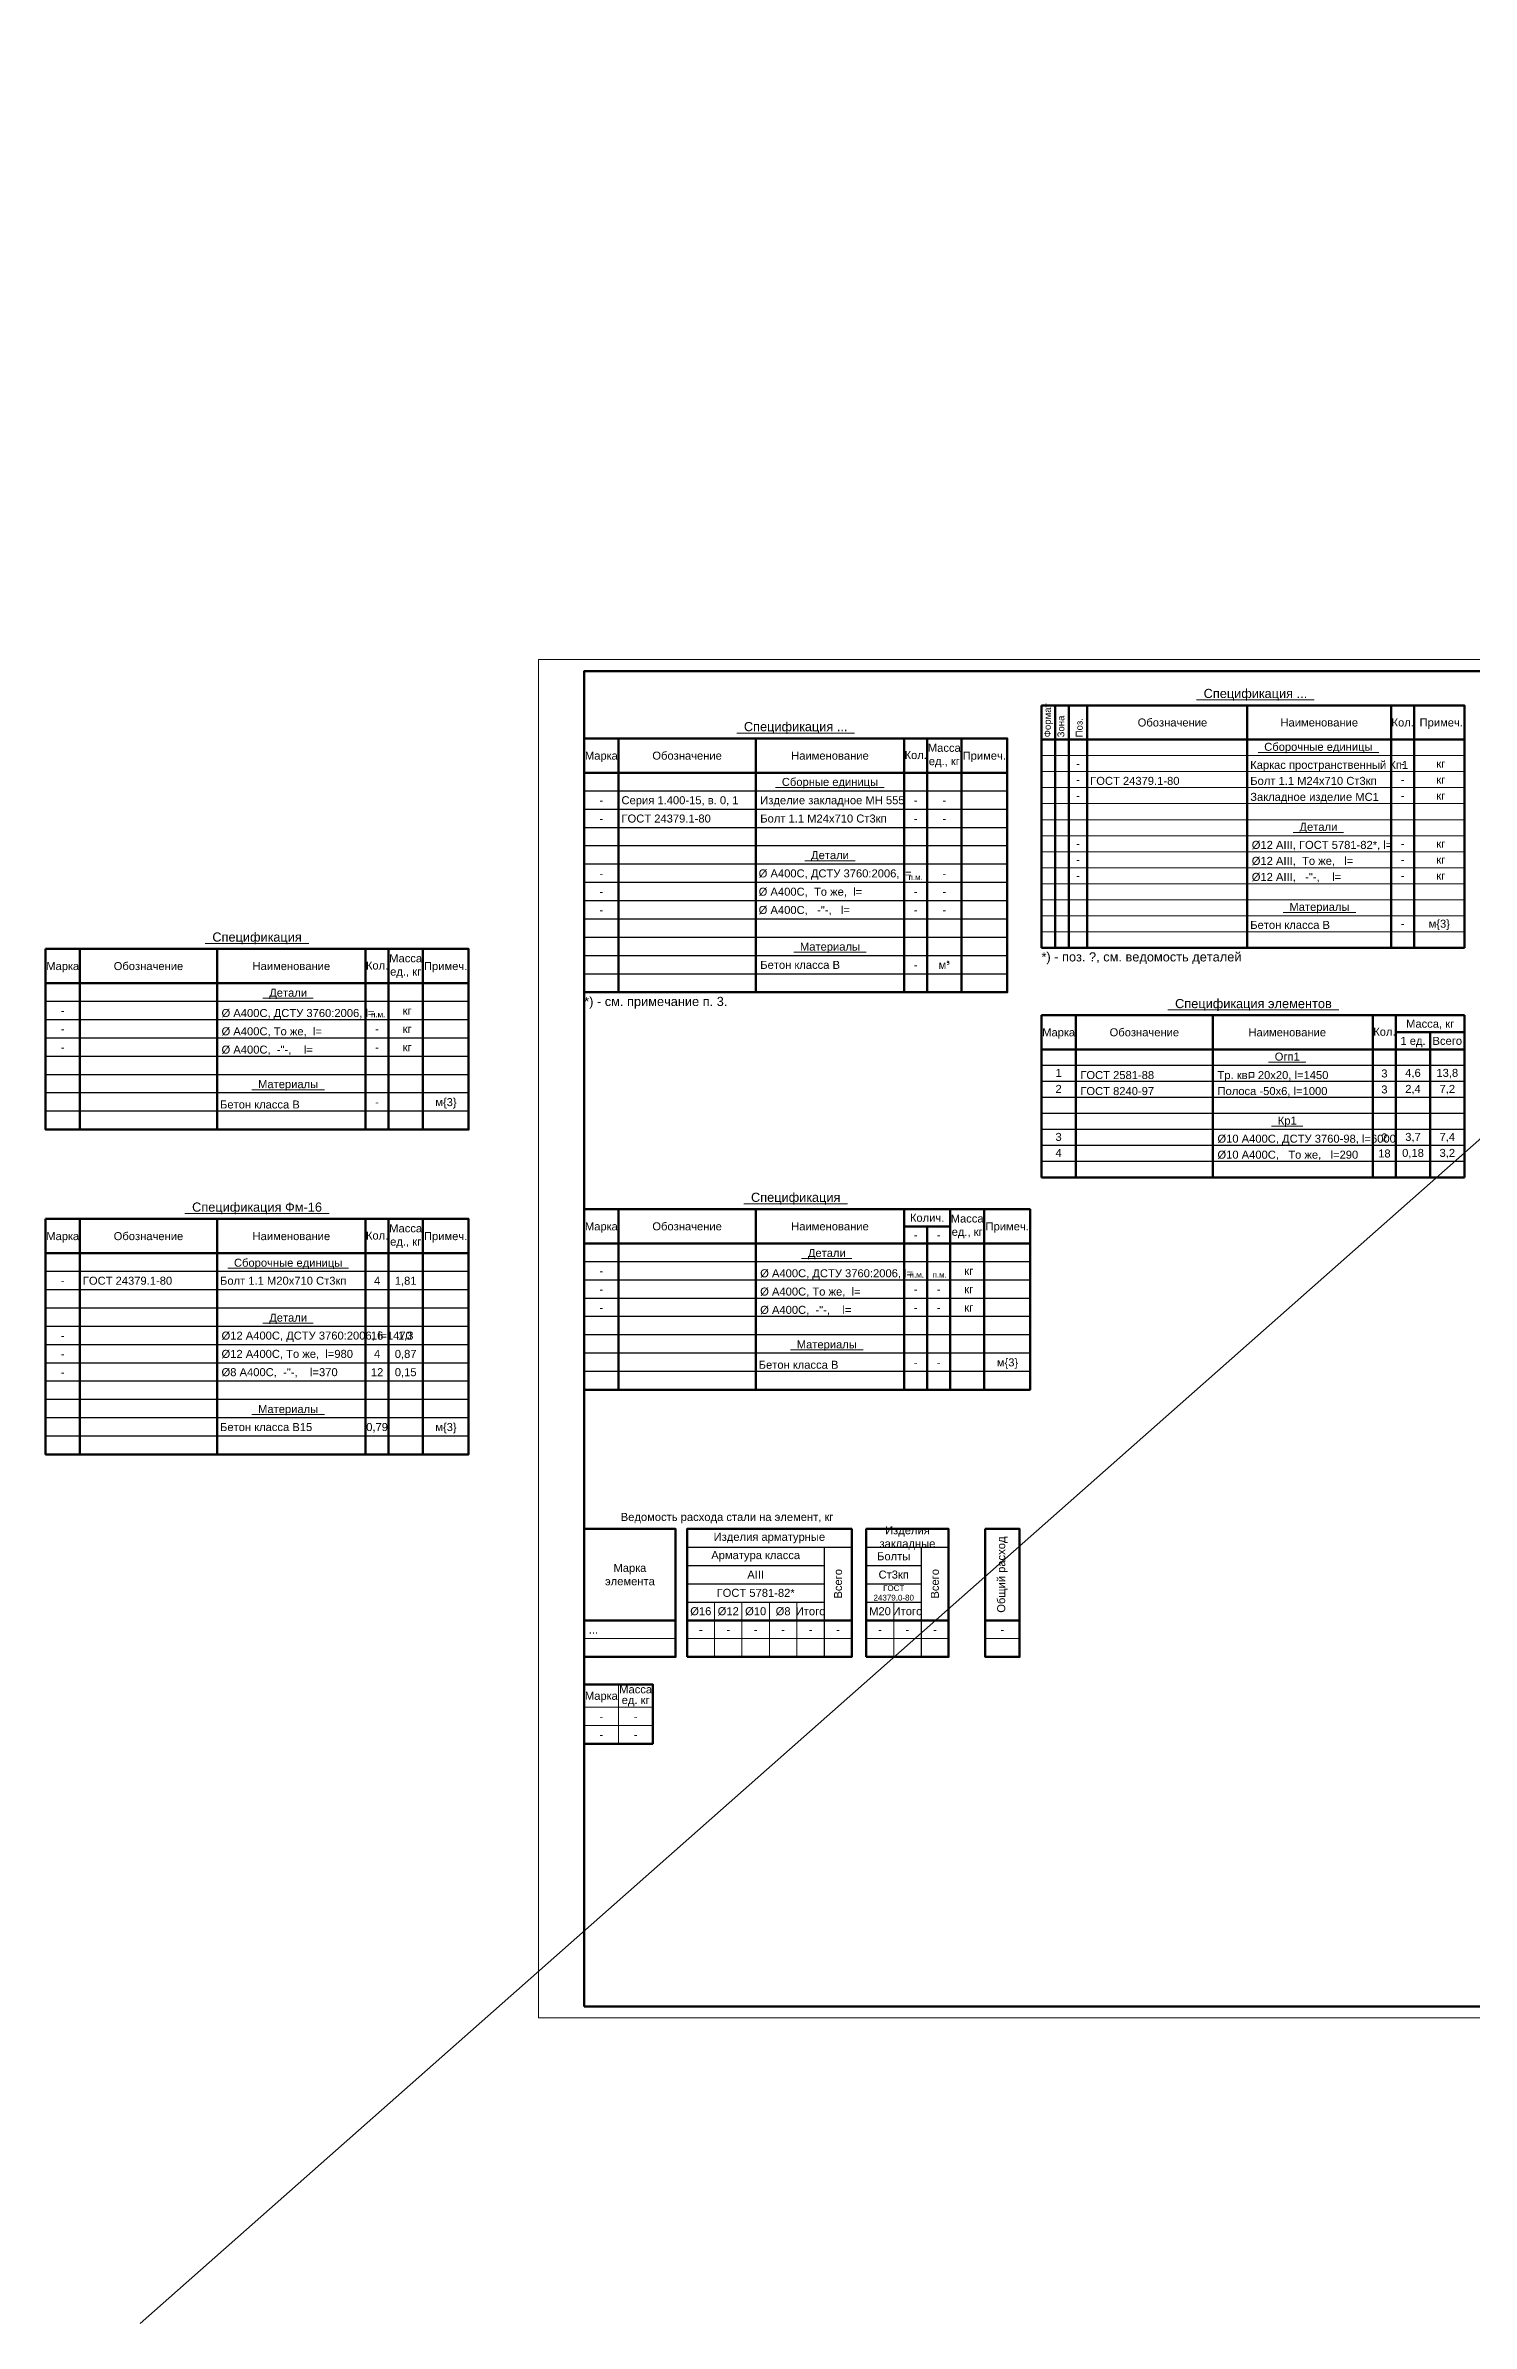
# Paper-space layout 'А1 г' of a CAD drawing. Header units: millimetres. Extents: x -1826 to 3142, y -699 to 3864.
# Drawn here: x -1826 to -1203, y -133 to 864 of the extents above; entities that cross this region are included whole.
import ezdxf
from ezdxf.enums import TextEntityAlignment as Align

# ---------------------------------------------------------------- set-up
doc = ezdxf.new("R2010")
doc.units = ezdxf.units.MM
doc.header["$MEASUREMENT"] = 0
doc.layers.add('01_Спецификация', color=7, linetype='Continuous', lineweight=13)
doc.layers.add('01_Формат', color=7, linetype='Continuous', lineweight=13)
doc.styles.add('Arial', font='arial.ttf')

psp = doc.layouts.new('А1 г')

# ---------------------------------------------------------------- linework, layer by layer
at = {"layer": '01_Спецификация'}
for p, q in [((-1784.92, -132.64), (-657.84, 863.56)), ((-1205.71, 439.52), (-1205.71, 424.52)), ((-1545.71, 166.84), (-1473.71, 166.84)), ((-1467.33, 166.84), (-1431.33, 166.84)), ((-1415.3, 166.84), (-1400.3, 166.84)), ((-1545.71, 158.84), (-1473.71, 158.84)), ((-1467.33, 158.84), (-1431.33, 158.84)), ((-1415.3, 158.84), (-1400.3, 158.84))]:
    psp.add_line(p, q, dxfattribs=at)
at = {"layer": '01_Спецификация', "lineweight": 50}
for p, q in [((-1390.71, 575.01), (-1390.71, 469.01)), ((-1384.71, 575.01), (-1384.71, 469.01)), ((-1378.71, 575.01), (-1378.71, 469.01)), ((-1370.71, 575.01), (-1370.71, 469.01)), ((-1300.71, 575.01), (-1300.71, 469.01)), ((-1237.71, 575.01), (-1237.71, 469.01)), ((-1227.71, 575.01), (-1227.71, 469.01)), ((-1205.71, 575.01), (-1205.71, 469.01)), ((-1227.71, 567.51), (-1227.71, 469.01)), ((-1390.71, 469.01), (-1205.71, 469.01)), ((-1205.71, 439.52), (-1390.71, 439.52)), ((-1390.71, 439.52), (-1390.71, 368.52)), ((-1375.71, 439.52), (-1375.71, 368.52)), ((-1315.71, 439.52), (-1315.71, 368.52)), ((-1245.71, 439.52), (-1245.71, 368.52)), ((-1235.71, 439.52), (-1235.71, 368.52)), ((-1205.71, 439.52), (-1205.71, 368.52)), ((-1205.71, 432.02), (-1235.71, 432.02)), ((-1220.71, 432.02), (-1220.71, 368.52)), ((-1205.71, 424.52), (-1390.71, 424.52)), ((-1205.71, 368.52), (-1390.71, 368.52)), ((-1811.3, 350.38), (-1811.3, 247.38)), ((-1751.3, 350.38), (-1751.3, 247.38)), ((-1686.3, 350.38), (-1686.3, 247.38)), ((-1676.3, 350.38), (-1676.3, 247.38)), ((-1661.3, 350.38), (-1661.3, 247.38)), ((-1676.3, 342.88), (-1676.3, 247.38)), ((-1590.71, 174.84), (-1550.71, 174.84)), ((-1545.71, 174.84), (-1473.71, 174.84)), ((-1467.33, 174.84), (-1431.33, 174.84)), ((-1415.3, 174.84), (-1400.3, 174.84))]:
    psp.add_line(p, q, dxfattribs=at)
at = {"layer": '01_Спецификация', "color": 2, "lineweight": 50}
for p, q in [((-1575.71, 560.51), (-1575.71, 449.51)), ((-1515.71, 560.51), (-1515.71, 449.51)), ((-1450.71, 560.51), (-1450.71, 449.51)), ((-1440.71, 560.51), (-1440.71, 449.51)), ((-1425.71, 560.51), (-1425.71, 449.51))]:
    psp.add_line(p, q, dxfattribs=at)
at = {"layer": '01_Спецификация', "linetype": 'Continuous'}
for p, q in [((-1390.71, 553.01), (-1205.71, 553.01)), ((-1390.71, 546.01), (-1205.71, 546.01)), ((-1390.71, 539.01), (-1205.71, 539.01)), ((-1390.71, 532.01), (-1205.71, 532.01)), ((-1390.71, 525.01), (-1205.71, 525.01)), ((-1390.71, 518.01), (-1205.71, 518.01)), ((-1390.71, 511.01), (-1205.71, 511.01)), ((-1390.71, 504.01), (-1205.71, 504.01)), ((-1390.71, 497.01), (-1205.71, 497.01)), ((-1390.71, 490.01), (-1205.71, 490.01)), ((-1390.71, 483.01), (-1205.71, 483.01)), ((-1390.71, 476.01), (-1205.71, 476.01))]:
    psp.add_line(p, q, dxfattribs=at)
at = {"layer": '01_Спецификация', "color": 2, "lineweight": 25}
for p, q in [((-1405.71, 537.51), (-1590.71, 537.51)), ((-1405.71, 529.51), (-1590.71, 529.51)), ((-1405.71, 521.51), (-1590.71, 521.51)), ((-1405.71, 513.51), (-1590.71, 513.51)), ((-1405.71, 505.51), (-1590.71, 505.51)), ((-1405.71, 497.51), (-1590.71, 497.51)), ((-1405.71, 489.51), (-1590.71, 489.51)), ((-1405.71, 481.51), (-1590.71, 481.51)), ((-1405.71, 473.51), (-1590.71, 473.51)), ((-1405.71, 465.51), (-1590.71, 465.51)), ((-1405.71, 457.51), (-1590.71, 457.51)), ((-1405.71, 449.51), (-1590.71, 449.51)), ((-1405.71, 449.51), (-1590.71, 449.51)), ((-1405.71, 449.51), (-1590.71, 449.51))]:
    psp.add_line(p, q, dxfattribs=at)
at = {"layer": '01_Спецификация', "color": 3, "lineweight": 50}
for p, q in [((-1811.3, 468.48), (-1811.3, 389.48)), ((-1751.3, 468.48), (-1751.3, 389.48)), ((-1686.3, 468.48), (-1686.3, 389.48)), ((-1676.3, 468.48), (-1676.3, 389.48)), ((-1661.3, 468.48), (-1661.3, 389.48)), ((-1676.3, 460.98), (-1676.3, 389.48)), ((-1575.71, 354.66), (-1575.71, 275.66)), ((-1515.71, 354.66), (-1515.71, 275.66)), ((-1450.71, 354.66), (-1450.71, 275.66)), ((-1430.71, 354.66), (-1430.71, 275.66)), ((-1415.71, 354.66), (-1415.71, 275.66)), ((-1430.71, 347.16), (-1450.71, 347.16)), ((-1440.71, 347.16), (-1440.71, 275.66))]:
    psp.add_line(p, q, dxfattribs=at)
at = {"layer": '01_Спецификация', "color": 3, "lineweight": 25}
for p, q in [((-1641.3, 445.48), (-1826.3, 445.48)), ((-1641.3, 437.48), (-1826.3, 437.48)), ((-1641.3, 429.48), (-1826.3, 429.48)), ((-1641.3, 421.48), (-1826.3, 421.48)), ((-1641.3, 413.48), (-1826.3, 413.48)), ((-1641.3, 413.48), (-1826.3, 413.48)), ((-1641.3, 405.48), (-1826.3, 405.48)), ((-1641.3, 397.48), (-1826.3, 397.48)), ((-1641.3, 389.48), (-1826.3, 389.48)), ((-1395.71, 331.66), (-1590.71, 331.66)), ((-1395.71, 323.66), (-1590.71, 323.66)), ((-1395.71, 315.66), (-1590.71, 315.66)), ((-1395.71, 307.66), (-1590.71, 307.66)), ((-1395.71, 299.66), (-1590.71, 299.66)), ((-1395.71, 299.66), (-1590.71, 299.66)), ((-1395.71, 291.66), (-1590.71, 291.66)), ((-1395.71, 283.66), (-1590.71, 283.66)), ((-1395.71, 275.66), (-1590.71, 275.66))]:
    psp.add_line(p, q, dxfattribs=at)
at = {"layer": '01_Спецификация', "lineweight": 25}
for p, q in [((-1205.71, 417.52), (-1390.71, 417.52)), ((-1205.71, 410.52), (-1390.71, 410.52)), ((-1205.71, 403.52), (-1390.71, 403.52)), ((-1205.71, 396.52), (-1390.71, 396.52)), ((-1205.71, 396.52), (-1390.71, 396.52)), ((-1205.71, 389.52), (-1390.71, 389.52)), ((-1205.71, 389.52), (-1390.71, 389.52)), ((-1205.71, 382.52), (-1390.71, 382.52)), ((-1205.71, 375.52), (-1390.71, 375.52)), ((-1641.3, 327.38), (-1826.3, 327.38)), ((-1641.3, 319.38), (-1826.3, 319.38)), ((-1641.3, 311.38), (-1826.3, 311.38)), ((-1641.3, 303.38), (-1826.3, 303.38)), ((-1641.3, 295.38), (-1826.3, 295.38)), ((-1641.3, 287.38), (-1826.3, 287.38)), ((-1641.3, 279.38), (-1826.3, 279.38)), ((-1641.3, 271.38), (-1826.3, 271.38)), ((-1641.3, 271.38), (-1826.3, 271.38)), ((-1641.3, 263.38), (-1826.3, 263.38)), ((-1641.3, 255.38), (-1826.3, 255.38)), ((-1641.3, 247.38), (-1826.3, 247.38))]:
    psp.add_line(p, q, dxfattribs=at)
at = {"layer": '01_Спецификация', "lineweight": 30, "ltscale": 0.5}
for p, q in [((-1545.71, 206.84), (-1473.71, 206.84)), ((-1485.71, 206.84), (-1485.71, 158.84)), ((-1467.33, 206.84), (-1431.33, 206.84)), ((-1443.33, 206.84), (-1443.33, 158.84)), ((-1545.71, 198.84), (-1485.71, 198.84)), ((-1545.71, 190.84), (-1485.71, 190.84)), ((-1467.33, 198.84), (-1443.33, 198.84)), ((-1467.33, 190.84), (-1443.33, 190.84)), ((-1545.71, 182.84), (-1485.71, 182.84)), ((-1467.33, 182.84), (-1443.33, 182.84))]:
    psp.add_line(p, q, dxfattribs=at)
at = {"layer": '01_Спецификация', "lineweight": 15, "ltscale": 0.5}
for p, q in [((-1533.71, 182.84), (-1533.71, 158.84)), ((-1521.71, 182.84), (-1521.71, 158.84)), ((-1509.71, 182.84), (-1509.71, 158.84)), ((-1497.71, 182.84), (-1497.71, 158.84)), ((-1467.33, 182.84), (-1467.33, 158.84)), ((-1455.33, 182.84), (-1455.33, 158.84))]:
    psp.add_line(p, q, dxfattribs=at)
at = {"layer": '01_Спецификация', "ltscale": 0.5}
for p, q in [((-1590.71, 166.84), (-1550.71, 166.84)), ((-1590.71, 158.84), (-1550.71, 158.84)), ((-1590.71, 146.84), (-1560.71, 146.84)), ((-1590.71, 146.84), (-1590.71, 120.84)), ((-1575.71, 146.84), (-1575.71, 120.84)), ((-1590.71, 136.84), (-1560.71, 136.84))]:
    psp.add_line(p, q, dxfattribs=at)
at = {"layer": '01_Спецификация', "lineweight": 20, "ltscale": 0.5}
psp.add_line((-1590.71, 128.84), (-1560.71, 128.84), dxfattribs=at)
at = {"layer": '01_Спецификация', "lineweight": 50}
for points in [[(-1390.71, 575.01), (-1205.71, 575.01), (-1205.71, 560.01), (-1390.71, 560.01)], [(-1826.3, 350.38), (-1641.3, 350.38), (-1641.3, 335.38), (-1826.3, 335.38)], [(-1826.3, 335.38), (-1641.3, 335.38), (-1641.3, 247.38), (-1826.3, 247.38)], [(-1590.71, 158.84), (-1550.71, 158.84), (-1550.71, 214.84), (-1590.71, 214.84)], [(-1545.71, 158.84), (-1473.71, 158.84), (-1473.71, 214.84), (-1545.71, 214.84)], [(-1467.33, 158.84), (-1431.33, 158.84), (-1431.33, 214.84), (-1467.33, 214.84)], [(-1415.3, 214.84), (-1400.3, 214.84), (-1400.3, 158.84), (-1415.3, 158.84)], [(-1590.71, 120.84), (-1560.71, 120.84), (-1560.71, 146.84), (-1590.71, 146.84)]]:
    psp.add_lwpolyline(points, close=True, dxfattribs=at)
at = {"layer": '01_Спецификация', "color": 2, "lineweight": 50}
for points in [[(-1590.71, 560.51), (-1405.71, 560.51), (-1405.71, 545.51), (-1590.71, 545.51)], [(-1590.71, 545.51), (-1405.71, 545.51), (-1405.71, 449.51), (-1590.71, 449.51)]]:
    psp.add_lwpolyline(points, close=True, dxfattribs=at)
at = {"layer": '01_Спецификация', "color": 3, "lineweight": 50}
for points in [[(-1826.3, 468.48), (-1641.3, 468.48), (-1641.3, 453.48), (-1826.3, 453.48)], [(-1826.3, 453.48), (-1641.3, 453.48), (-1641.3, 389.48), (-1826.3, 389.48)], [(-1590.71, 354.66), (-1395.71, 354.66), (-1395.71, 339.66), (-1590.71, 339.66)], [(-1590.71, 339.66), (-1395.71, 339.66), (-1395.71, 275.66), (-1590.71, 275.66)]]:
    psp.add_lwpolyline(points, close=True, dxfattribs=at)
at = {"layer": '01_Спецификация'}
psp.add_lwpolyline([(-1299.85, 412.39), (-1297.85, 412.39), (-1297.85, 414.39), (-1299.85, 414.39)], close=True, dxfattribs=at)
at = {"layer": '01_Формат'}
psp.add_lwpolyline([(-1610.71, 1.01), (-769.71, 1.01), (-769.71, 595.01), (-1610.71, 595.01)], close=True, dxfattribs=at)
at = {"layer": '01_Формат', "lineweight": 50}
psp.add_lwpolyline([(-1590.71, 6.01), (-774.71, 6.01), (-774.71, 590.01), (-1590.71, 590.01)], close=True, dxfattribs=at)

# ---------------------------------------------------------------- texts
at = {"layer": '01_Спецификация', "color": 7, "style": 'Arial'}
psp.add_text('%%U  Спецификация ...  ', height=4, dxfattribs=at).set_placement((-1297.13, 577.01), align=Align.BOTTOM_CENTER)
at = {"layer": '01_Спецификация', "color": 2, "lineweight": 20, "ltscale": 0.5, "style": 'Arial'}
psp.add_text('%%U  Спецификация ...  ', height=4, dxfattribs=at).set_placement((-1498.21, 562.51), align=Align.BOTTOM_CENTER)
at = {"layer": '01_Спецификация', "ltscale": 0.5, "style": 'Arial'}
for s, p in [('Формат', (-1388.09, 561.01)), ('Зона', (-1382.21, 561.01)), ('Поз.', (-1374.21, 561.01))]:
    psp.add_text(s, height=3, rotation=90, dxfattribs=at).set_placement(p, align=Align.MIDDLE_LEFT)
for s, p in [('Обозначение', (-1333.43, 567.51)), ('Наименование', (-1269.21, 567.51)), ('Кол.', (-1232.71, 567.51)), ('Примеч.', (-1215.86, 567.51)), ('%%U  Сборочные единицы  ', (-1269.6, 556.88)), (' кг', (-1216.71, 549.51)), (' кг', (-1216.71, 542.51)), (' кг', (-1216.71, 535.51)), ('%%U  Детали  ', (-1269.6, 521.88)), (' кг', (-1216.71, 514.51)), (' кг', (-1216.71, 507.51)), (' кг', (-1216.71, 500.51)), ('%%U  Материалы  ', (-1269.12, 486.88)), ('-', (-1232.71, 479.51)), ('м{3}', (-1216.71, 479.51)), ('м{3}', (-1651.17, 259.38))]:
    psp.add_text(s, height=3.5, dxfattribs=at).set_placement(p, align=Align.MIDDLE_CENTER)
at = {"layer": '01_Спецификация', "color": 2, "ltscale": 100, "style": 'Arial'}
for s, p in [('Марка', (-1583.21, 553.01)), ('Обозначение', (-1545.71, 553.01)), ('Наименование', (-1483.21, 553.01)), ('Кол.', (-1445.71, 553.26)), ('Примеч.', (-1415.71, 553.01))]:
    psp.add_text(s, height=3.5, dxfattribs=at).set_placement(p, align=Align.MIDDLE_CENTER)
at = {"layer": '01_Спецификация', "lineweight": 20, "ltscale": 0.5, "style": 'Arial'}
for s, p in [('-', (-1374.71, 549.51)), ('-', (-1232.71, 549.51)), ('-', (-1374.71, 542.51)), ('-', (-1232.71, 542.51)), ('-', (-1374.71, 535.51)), ('-', (-1232.71, 535.51)), ('-', (-1374.71, 514.51)), ('-', (-1232.71, 514.51)), ('-', (-1374.71, 507.51)), ('-', (-1374.71, 500.51)), ('-', (-1232.71, 507.51)), ('-', (-1232.71, 500.51)), ('%%U  Огп1  ', (-1283.21, 421.4)), ('3', (-1240.71, 414.02)), ('3', (-1240.71, 407.02)), ('%%U  Кр1  ', (-1283.21, 393.4)), ('18', (-1240.71, 379.02)), ('2', (-1240.71, 386.02)), ('%%U  Сборочные единицы  ', (-1720.2, 331.25)), ('-', (-1818.8, 323.38)), ('4', (-1681.3, 323.38)), ('1,81', (-1668.8, 323.38)), ('%%U  Детали  ', (-1720.2, 307.25)), ('-', (-1818.8, 299.38)), ('16', (-1681.3, 299.38)), ('1,3', (-1668.8, 299.38)), ('-', (-1818.8, 291.38)), ('4', (-1681.3, 291.38)), ('0,87', (-1668.8, 291.38)), ('-', (-1818.8, 283.38)), ('12', (-1681.3, 283.38)), ('0,15', (-1668.8, 283.38)), ('%%U  Материалы  ', (-1720.2, 267.25)), ('0,79', (-1681.3, 259.38)), ('%%C16', (-1539.71, 178.84)), ('%%C12', (-1527.71, 178.84)), ('%%C10', (-1515.71, 178.84)), ('%%C8', (-1503.71, 178.84)), ('Итого', (-1491.71, 178.84)), ('М20', (-1461.33, 178.84)), ('Итого', (-1449.33, 178.84)), ('-', (-1539.71, 170.84)), ('-', (-1527.71, 170.84)), ('-', (-1515.71, 170.84)), ('-', (-1503.71, 170.84)), ('-', (-1461.33, 170.84)), ('Марка', (-1583.21, 141.84)), ('-', (-1583.21, 132.84)), ('-', (-1568.21, 132.84)), ('-', (-1583.21, 124.84)), ('-', (-1568.21, 124.84))]:
    psp.add_text(s, height=3.5, dxfattribs=at).set_placement(p, align=Align.MIDDLE_CENTER)
at = {"layer": '01_Спецификация', "ltscale": 0.5, "style": 'Arial'}
for s, p in [('Каркас пространственный Кп1', (-1299.4, 547.23)), ('ГОСТ 24379.1-80', (-1369.4, 540.23)), ('Болт 1.1 М24х710 Ст3кп', (-1299.4, 540.23)), ('Закладное изделие МС1', (-1299.4, 533.23)), ('%%C12 AIII, ГОСТ 5781-82*, l=', (-1298.74, 512.23)), ('%%C12 AIII,  То же,   l=', (-1298.74, 505.23)), ('%%C12 AIII,   -"-,    l=', (-1298.74, 498.23)), ('Бетон класса В', (-1299.4, 477.23)), ('%%C10 A400С, ДСТУ 3760-98, l=6000', (-1313.74, 383.75)), ('%%C10 A400С,   То же,   l=290', (-1313.74, 376.75))]:
    psp.add_text(s, height=3.5, dxfattribs=at).set_placement(p)
at = {"layer": '01_Спецификация', "color": 2, "lineweight": 20, "ltscale": 0.5, "style": 'Arial'}
for s, p in [('%%U  Сборные единицы  ', (-1483.21, 541.51)), ('-', (-1583.21, 533.51)), ('-', (-1445.71, 533.51)), ('-', (-1433.21, 533.51)), ('-', (-1583.21, 525.51)), ('-', (-1445.71, 525.51)), ('-', (-1433.21, 525.51)), ('%%U  Детали  ', (-1483.21, 509.51)), ('-', (-1583.21, 501.51)), ('-', (-1433.21, 501.51)), ('-', (-1583.21, 493.51)), ('-', (-1445.71, 493.51)), ('-', (-1433.21, 493.51)), ('-', (-1583.21, 485.51)), ('-', (-1445.71, 485.51)), ('-', (-1433.21, 485.51)), ('%%U  Материалы  ', (-1483.21, 469.51)), ('-', (-1445.71, 461.51)), ('-', (-1491.71, 170.84)), ('-', (-1449.33, 170.84))]:
    psp.add_text(s, height=3.5, dxfattribs=at).set_placement(p, align=Align.MIDDLE_CENTER)
at = {"layer": '01_Спецификация', "color": 2, "ltscale": 0.5, "style": 'Arial'}
for s, p in [('Серия 1.400-15, в. 0, 1', (-1574.4, 533.51)), ('Изделие закладное МН 555', (-1513.71, 533.51)), ('ГОСТ 24379.1-80', (-1574.4, 525.51)), ('Болт 1.1 М24х710 Ст3кп', (-1513.71, 525.51)), ('%%C А400С, ДСТУ 3760:2006, l=', (-1514.4, 501.51)), ('%%C А400С,  То же,  l=', (-1514.4, 493.51)), ('%%C А400С,   -"-,   l=', (-1514.4, 485.51)), ('Бетон класса В', (-1513.71, 461.51))]:
    psp.add_text(s, height=3.5, dxfattribs=at).set_placement(p, align=Align.MIDDLE_LEFT)
at = {"layer": '01_Спецификация', "color": 3, "lineweight": 20, "ltscale": 0.5, "style": 'Arial'}
for p in [(-1733.8, 470.48), (-1498.21, 356.66)]:
    psp.add_text('%%U  Спецификация  ', height=4, dxfattribs=at).set_placement(p, align=Align.BOTTOM_CENTER)
at = {"layer": '01_Спецификация', "color": 3, "ltscale": 100, "style": 'Arial'}
for s, p in [('Марка', (-1818.8, 460.98)), ('Обозначение', (-1781.3, 460.98)), ('Наименование', (-1718.8, 460.98)), ('Кол.', (-1681.3, 461.23)), ('Примеч.', (-1651.3, 460.98)), ('Марка', (-1583.21, 347.16)), ('Обозначение', (-1545.71, 347.16)), ('Наименование', (-1483.21, 347.16)), ('Колич.', (-1440.71, 350.91)), ('Примеч.', (-1405.71, 347.16)), ('-', (-1445.71, 343.41)), ('-', (-1435.71, 343.41))]:
    psp.add_text(s, height=3.5, dxfattribs=at).set_placement(p, align=Align.MIDDLE_CENTER)
at = {"layer": '01_Спецификация', "style": 'Arial'}
psp.add_text('*) - поз. ?, см. ведомость деталей', height=4, dxfattribs=at).set_placement((-1390.71, 467.01), align=Align.TOP_LEFT)
at = {"layer": '01_Спецификация', "color": 3, "lineweight": 20, "ltscale": 0.5, "style": 'Arial'}
for s, p in [('%%U  Детали  ', (-1720.2, 449.35)), ('-', (-1818.8, 441.48)), (' кг', (-1668.8, 441.48)), ('-', (-1818.8, 433.48)), ('-', (-1681.3, 433.48)), (' кг', (-1668.8, 433.48)), ('-', (-1818.8, 425.48)), ('-', (-1681.3, 425.48)), (' кг', (-1668.8, 425.48)), ('%%U  Материалы  ', (-1720.2, 409.35)), ('-', (-1681.3, 401.48)), ('%%U  Детали  ', (-1484.6, 335.53)), ('-', (-1583.21, 327.66)), ('-', (-1583.21, 319.66)), ('-', (-1445.71, 319.66)), ('-', (-1435.71, 319.66)), (' кг', (-1423.21, 327.66)), (' кг', (-1423.21, 319.66)), ('-', (-1583.21, 311.66)), ('-', (-1445.71, 311.66)), ('-', (-1435.71, 311.66)), (' кг', (-1423.21, 311.66)), ('%%U  Материалы  ', (-1484.6, 295.53)), ('-', (-1445.71, 287.66)), ('-', (-1435.71, 287.66)), ('-', (-1407.8, 170.84))]:
    psp.add_text(s, height=3.5, dxfattribs=at).set_placement(p, align=Align.MIDDLE_CENTER)
at = {"layer": '01_Спецификация', "color": 3, "ltscale": 0.5, "style": 'Arial'}
for s, p in [('%%C A400С, ДСТУ 3760:2006, l=', (-1749.33, 438.7)), ('%%C A400С, То же,  l=', (-1749.33, 430.7)), ('%%C A400С,  -"-,    l=', (-1749.33, 422.7)), ('Бетон класса В', (-1749.99, 398.7)), ('%%C A400С, ДСТУ 3760:2006, l=', (-1513.74, 324.88)), ('%%C A400С, То же,  l=', (-1513.74, 316.88)), ('%%C A400С,  -"-,    l=', (-1513.74, 308.88)), ('Бетон класса В', (-1514.4, 284.88))]:
    psp.add_text(s, height=3.5, dxfattribs=at).set_placement(p)
at = {"layer": '01_Спецификация', "color": 2, "style": 'Arial'}
psp.add_text('*) - см. примечание п. 3.', height=4, dxfattribs=at).set_placement((-1590.71, 447.51), align=Align.TOP_LEFT)
at = {"layer": '01_Спецификация', "lineweight": 20, "ltscale": 0.5, "style": 'Arial'}
for s, p in [('%%U  Спецификация элементов  ', (-1298.01, 441.39)), ('%%U  Спецификация Фм-16  ', (-1733.8, 352.38))]:
    psp.add_text(s, height=4, dxfattribs=at).set_placement(p, align=Align.BOTTOM_CENTER)
at = {"layer": '01_Спецификация', "ltscale": 100, "style": 'Arial'}
for s, p in [('Марка', (-1383.21, 432.02)), ('Обозначение', (-1345.71, 432.02)), ('Наименование', (-1283.21, 432.02)), ('Кол.', (-1240.71, 432.27)), ('1 ед.', (-1228.21, 428.27)), ('Масса, кг', (-1220.71, 435.77)), ('Всего', (-1213.21, 428.27)), ('2', (-1383.21, 407.27)), ('1', (-1383.21, 414.27)), ('4,6', (-1228.21, 414.27)), ('2,4', (-1228.21, 407.27)), ('13,8', (-1213.21, 414.27)), ('7,2', (-1213.21, 407.27)), ('4', (-1383.21, 379.27)), ('3', (-1383.21, 386.27)), ('0,18', (-1228.21, 379.27)), ('3,7', (-1228.21, 386.27)), ('3,2', (-1213.21, 379.27)), ('7,4', (-1213.21, 386.27)), ('Марка', (-1818.8, 342.88)), ('Обозначение', (-1781.3, 342.88)), ('Наименование', (-1718.8, 342.88)), ('Кол.', (-1681.3, 343.13)), ('Примеч.', (-1651.3, 342.88))]:
    psp.add_text(s, height=3.5, dxfattribs=at).set_placement(p, align=Align.MIDDLE_CENTER)
at = {"layer": '01_Спецификация', "lineweight": 20, "ltscale": 0.5, "style": 'Arial'}
for s, p in [('ГОСТ 2581-88', (-1373.71, 410.52)), ('Тр. кв.', (-1313.71, 410.52)), ('20х20, l=1450', (-1296.07, 410.52)), ('ГОСТ 8240-97', (-1373.71, 403.52)), ('Полоса -50х6, l=1000', (-1313.71, 403.52))]:
    psp.add_text(s, height=3.5, dxfattribs=at).set_placement(p, align=Align.BOTTOM_LEFT)
at = {"layer": '01_Спецификация', "color": 3, "ltscale": 0.5, "style": 'Arial'}
for p in [(-1651.17, 401.48), (-1405.57, 287.66)]:
    psp.add_text('м{3}', height=3.5, dxfattribs=at).set_placement(p, align=Align.MIDDLE_CENTER)
at = {"layer": '01_Спецификация', "ltscale": 0.5, "style": 'Arial'}
for s, p in [('ГОСТ 24379.1-80', (-1809.99, 323.38)), ('Болт 1.1 М20х710 Ст3кп', (-1749.99, 323.38)), ('%%C12 A400С, ДСТУ 3760:2006, l=1470', (-1749.33, 299.38)), ('%%C12 A400С, То же,  l=980', (-1749.33, 291.38)), ('%%C8 A400С,  -"-,    l=370', (-1749.33, 283.38)), ('Бетон класса В15', (-1749.99, 259.38))]:
    psp.add_text(s, height=3.5, dxfattribs=at).set_placement(p, align=Align.MIDDLE_LEFT)
at = {"layer": '01_Спецификация', "lineweight": 20, "ltscale": 0.5, "style": 'Arial'}
psp.add_text('Ведомость расхода стали на элемент, кг', height=3.5, dxfattribs=at).set_placement((-1574.73, 218.31))
at = {"layer": '01_Спецификация', "ltscale": 100, "style": 'Arial'}
for p in [(-1479.71, 190.84), (-1437.33, 190.84)]:
    psp.add_text('Всего', height=3.5, rotation=90, dxfattribs=at).set_placement(p, align=Align.MIDDLE_CENTER)
psp.add_text('...', height=3.5, dxfattribs=at).set_placement((-1588.71, 170.84), align=Align.MIDDLE_LEFT)
at = {"layer": '01_Спецификация', "color": 1, "lineweight": 20, "ltscale": 0.5, "style": 'Arial'}
for p in [(-1479.71, 170.84), (-1437.33, 170.84)]:
    psp.add_text('-', height=3.5, dxfattribs=at).set_placement(p, align=Align.MIDDLE_CENTER)
at = {"layer": '01_Спецификация', "color": 2, "ltscale": 100, "insert": (-1433.21, 553.01), "char_height": 3.5, "width": 15, "attachment_point": 5, "style": 'Arial'}
psp.add_mtext('Масса\\Pед., кг', dxfattribs=at)
at = {"layer": '01_Спецификация', "color": 2, "lineweight": 25, "attachment_point": 5, "line_spacing_factor": 0.8, "style": 'Arial'}
for s, insert, char_height, width in [('\\Pп.м.', (-1445.71, 501.51), 2.5, 10), ('м{\\fISOCPEUR|b0|i0|c204|p34;³}', (-1433.21, 461.51), 3.5, 15)]:
    psp.add_mtext(s, dxfattribs=dict(at, insert=insert, char_height=char_height, width=width))
at = {"layer": '01_Спецификация', "color": 3, "ltscale": 100, "char_height": 3.5, "width": 15, "attachment_point": 5, "style": 'Arial'}
for insert in [(-1668.8, 460.98), (-1423.21, 347.16)]:
    psp.add_mtext('Масса\\Pед., кг', dxfattribs=dict(at, insert=insert))
at = {"layer": '01_Спецификация', "color": 3, "lineweight": 20, "ltscale": 0.5, "char_height": 2.5, "width": 10, "attachment_point": 5, "line_spacing_factor": 0.8, "style": 'Arial'}
for insert in [(-1681.3, 441.48), (-1445.71, 327.66), (-1435.71, 327.66)]:
    psp.add_mtext('\\P п.м.', dxfattribs=dict(at, insert=insert))
at = {"layer": '01_Спецификация', "ltscale": 100, "attachment_point": 5, "style": 'Arial'}
for s, insert, char_height, width in [('Масса\\Pед., кг', (-1668.8, 342.88), 3.5, 15), ('Марка \\Pэлемента', (-1570.71, 194.84), 3.5, 40), ('Арматура класса', (-1515.71, 202.84), 3.5, 60), ('Болты', (-1455.33, 202.84), 3.5, 24), ('АIII', (-1515.71, 194.84), 3.5, 60), ('ГОСТ 24379.0-80', (-1455.33, 186.84), 2.5, 24), ('Ст3кп', (-1455.33, 194.84), 3.5, 24), ('ГОСТ 5781-82*', (-1515.71, 186.84), 3.5, 60)]:
    psp.add_mtext(s, dxfattribs=dict(at, insert=insert, char_height=char_height, width=width))
at = {"layer": '01_Спецификация', "char_height": 3.5, "attachment_point": 5, "style": 'Arial'}
for s, insert, width in [('Изделия арматурные', (-1509.71, 210.84), 72), ('Изделия закладные', (-1449.33, 210.84), 36)]:
    psp.add_mtext(s, dxfattribs=dict(at, insert=insert, width=width))
at = {"layer": '01_Спецификация', "ltscale": 100, "insert": (-1407.8, 194.84), "char_height": 3.5, "width": 40, "attachment_point": 5, "rotation": 90, "line_spacing_factor": 0.8, "style": 'Arial'}
psp.add_mtext('Общий расход', dxfattribs=at)
at = {"layer": '01_Спецификация', "ltscale": 0.5, "insert": (-1568.21, 141.84), "char_height": 3.5, "width": 15, "attachment_point": 5, "line_spacing_factor": 0.8, "style": 'Arial'}
psp.add_mtext('Масса \\Pед. кг', dxfattribs=at)

doc.saveas('drawing.dxf')
